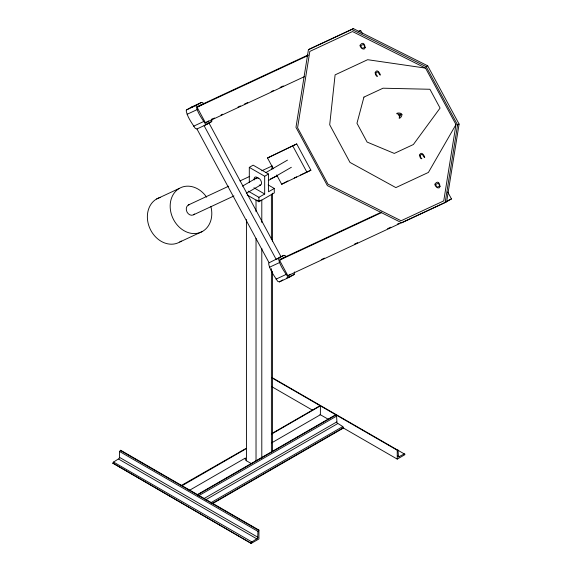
<?xml version="1.0" encoding="UTF-8"?>
<svg xmlns="http://www.w3.org/2000/svg" width="572" height="572" viewBox="0 0 572 572"><rect width="100%" height="100%" fill="white"/><g stroke="black" fill="none" stroke-linecap="round" stroke-linejoin="round"><path stroke-width="0.86" d="M288.131 275.59L446.661 201.709L459.101 124.074L427.692 65.801L353.353 28.6L309.924 48.842L308.415 49.714L295.974 127.349L327.384 185.621L401.716 222.823L445.152 202.581L451.465 198.934L447.697 191.949M455.97 124.56L443.743 200.879L401.094 220.756L328.013 184.184L297.59 127.735L309.817 51.416L352.466 31.539L425.547 68.111L455.97 124.56L428.407 172.429L395.86 187.595L349.985 162.412L329.701 124.782L335.099 74.868L367.646 59.703L425.547 68.111M445.152 202.581L457.586 124.946L426.176 66.674L351.844 29.472L308.415 49.714M112.898 463.17L113.542 462.054L119.341 458.387L119.627 451.522L120.585 450.228L258.916 530.087L258.916 538.96L251.23 543.4L112.898 463.17L251.23 543.4M251.23 543.035L251.873 541.92L257.672 538.245L257.951 531.388L258.916 530.087M312.705 409.931L313.349 409.559M203.646 103.503L202.409 102.495L201.43 102.424L191.456 107.078L186.651 109.845L186.193 110.746C187.437 117.253 191.813 123.03 195.367 128.493L196.954 128.965L206.935 124.317L211.733 121.543L212.012 119.026M201.43 102.424L196.632 105.198L196.175 106.099C197.419 112.605 201.787 118.383 205.348 123.845L206.935 124.317M286.079 256.442L284.849 255.434L283.862 255.362L269.083 262.784L268.625 263.685C269.87 270.191 274.245 275.969 277.799 281.431L279.386 281.903L289.368 277.256L294.172 274.481L294.444 271.965M279.065 258.136L278.607 259.037C279.851 265.537 284.227 271.321 287.78 276.784L289.368 277.256M351.844 29.472L353.353 28.6M358.601 31.653L360.66 30.466L362.333 33.569M208.708 120.935L205.97 122.522L205.176 122.286L197.369 107.815L197.597 106.993L202.395 104.218L203.189 104.454M208.887 122.873L204.082 125.647L276.212 259.466L281.016 256.692L208.887 122.873L211.733 121.543M249.306 182.461L249.306 167.381L253.146 165.158L268.518 174.031L268.518 191.784L274.281 188.453L274.281 192.893L258.916 201.766L247.161 194.98M273.344 168.797L267.51 157.979L296.725 143.937L310.889 170.22L281.681 184.263L276.676 174.982M426.176 66.674L427.692 65.801M267.51 157.979L296.725 143.937M242.464 186.122L256.742 177.878M265.966 172.551L287.487 160.124M249.306 167.381L264.679 176.255L268.518 174.031M246.325 193.293L260.61 185.042M268.297 180.609L291.348 167.296M248.155 191.112L258.916 197.326L264.679 194.001L264.679 176.255M281.681 184.263L287.902 180.938M457.586 124.946L459.101 124.074M284.835 257.157L280.03 259.931L279.808 260.746L287.609 275.225L288.402 275.461L290.462 274.274M279.386 281.903L282.818 279.923M246.017 448.434L181.295 485.492M272.165 433.34L320.077 405.677L319.619 405.634M182.068 485.721L245.431 449.134M271.707 433.969L320.392 405.863L320.392 414.736L271.707 442.842M189.017 490.583L245.431 458.008M197.433 494.594L335.764 414.736M336.722 416.03L198.398 495.895L197.748 494.78L336.079 414.914L336.529 415.401L337.001 422.887L342.8 426.562L343.443 428.042L212.848 503.446M203.804 498.684L336.722 421.943M205.541 499.899L337.68 423.609M210.66 502.852L342.8 426.562M212.076 503.524L343.443 427.677M272.05 377.949L397.24 450.228L398.012 450L398.484 456.949L404.282 453.925L404.733 453.882L404.926 454.661L397.24 459.101L343.143 427.87M186.651 109.845L196.632 105.198M197.276 106.606L308.086 54.969M358.236 31.596L360.66 30.466M197.326 107.114L308.136 55.477M187.144 114.264L197.118 109.617M193.579 126.212L203.56 121.564M211.304 119.498L214.543 117.989M221.014 114.979L222.63 114.221M238.002 107.064L240.426 105.927M244.473 104.047L247.705 102.538M271.164 91.606L273.588 90.476M280.058 87.459L283.297 85.95M205.691 122.651L304.375 76.662M156.585 198.992L179.393 188.36M188.352 204.99L228.7 186.186M239.997 180.924L249.678 176.412M261.783 170.771L272.272 165.88M193.615 214.75L233.962 195.946M270.27 179.029L277.534 175.64M294.244 177.978L296.618 176.87M300.586 175.025L306.134 172.437M307.722 171.7L310.889 170.22M179.772 242.006L202.581 231.374M279.429 257.429L283.862 255.362M280.223 259.302L381.624 212.048M279.758 260.053L381.674 212.562M269.576 267.203L279.551 262.555M276.019 279.15L285.993 274.503M321.242 259.624L324.474 258.115M354.404 244.165L357.636 242.657M387.566 228.714L390.805 227.206M397.275 224.188L398.891 223.438M447.418 200.822L451.465 198.934M286.493 278.056L294.172 274.481M259.631 200.615L261.797 200.1L261.797 222.436M191.456 107.078L192.435 107.15M258.194 200.615L256.027 200.1L256.027 211.712M268.132 184.906L274.281 188.453M253.918 187.788L264.679 194.001M272.007 377.563L404.282 453.925M397.611 455.991L399.163 456.885M272.05 386.822L312.233 410.024M319.962 414.486L328.843 419.612M245.381 458.494A4.104 2.367 0 0 0 246.425 460.767L251.594 463.749M120.27 450.407L258.594 530.273M119.627 451.522L257.951 531.388M119.627 457.436L257.951 537.301M118.661 459.101L256.992 538.96M113.542 462.054L251.873 541.92M436.55 186.422L435.442 184.57L438.388 183.204L439.317 185.185A2.095 1.208 60 0 1 439.303 186.343L437.544 187.137A1.931 1.115 60 0 1 436.55 186.422M292.878 146.153L307.05 172.437M196.954 128.965L269.083 262.784M397.24 450.228L397.24 459.101M272.444 193.179L272.444 241.413M272.444 271.221L272.444 451.673M271.4 239.218L271.4 194.552A4.104 2.367 0 0 0 272.444 193.5M271.4 268.697L271.4 452.724M261.797 248.341L261.797 458.272M258.916 197.326L258.916 201.766M256.027 238.51L256.027 460.953M246.425 219.569L246.425 460.767M254.211 179.944A4.075 2.352 60 0 1 255.234 177.034A4.075 2.352 60 0 1 258.43 178.643M255.934 178.85A4.075 2.352 60 0 1 260.818 180.459A4.075 2.352 60 0 1 259.28 185.063M194.544 214A5.548 4.526 65 0 1 187.065 212.133A5.548 4.526 65 0 1 189.461 204.569M210.896 206.549A24.453 19.941 65 0 1 189.21 232.89A24.453 19.941 65 0 1 172.401 196.024A24.453 19.941 65 0 1 206.614 197.161M181.231 241.055A24.453 19.941 65 0 1 150.164 229.043A24.453 19.941 65 0 1 160.61 197.34M271.8 169.534A5.548 4.526 65 0 1 272.272 166.917M375.189 72.63C375.046 73.709 376.397 77.056 377.52 76.226C375.497 75.325 375.203 71.193 378.106 72.122C383.261 81.374 378.121 65.966 375.189 72.63M419.569 155.062C419.426 156.149 420.785 159.488 421.907 158.659C419.877 157.758 419.591 153.625 422.493 154.554C427.649 163.806 422.501 148.398 419.569 155.062M365.215 47.626C364.2 51.23 360.188 47.648 359.888 45.374C363.07 40.998 364.729 44.223 365.215 47.626M440.061 186.486C439.046 190.09 435.035 186.508 434.734 184.241C437.916 179.858 439.575 183.09 440.061 186.486M363.935 97.104L356.971 123.266L367.11 142.078L394.287 153.418L413.37 144.523L440.068 108.079L429.929 89.268L383.018 88.21L363.935 97.104M401.959 114.693C402.087 117.231 397.64 120.256 399.628 116.752L398.205 114.121C393.3 113.406 401.608 111.733 401.959 114.693M364.457 47.483L362.698 48.27A1.931 1.115 60 0 1 361.704 47.562L360.596 45.71L363.542 44.337L364.471 46.318A2.095 1.208 60 0 1 364.457 47.483M401.194 114.364L399.907 116.345L398.72 114.143L401.194 114.357"/></g></svg>
